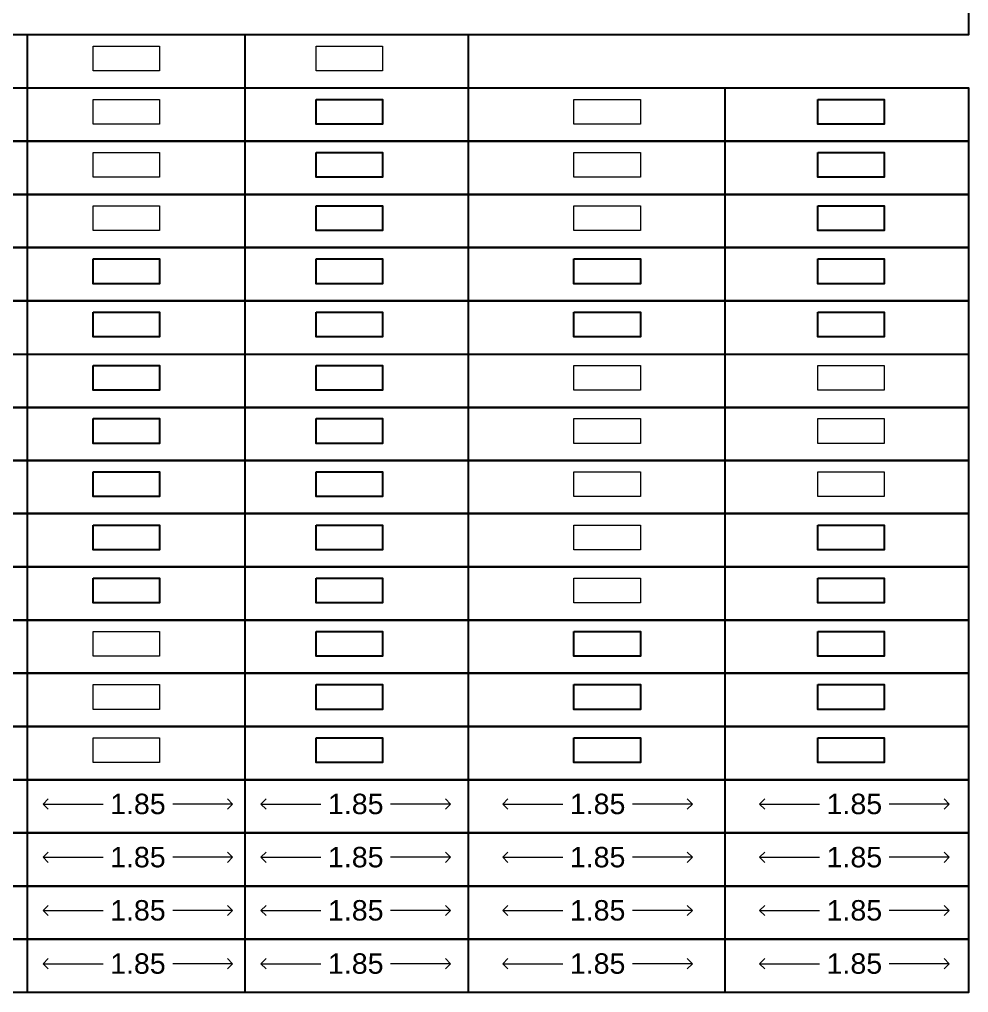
# Model space of a CAD drawing. Header units: millimetres. Extents: x -9481 to -9286, y 28723 to 28853.
# Drawn here: x -9451.51 to -9442.23, y 28771.01 to 28780.53 of the extents above; entities that cross this region are included whole.
import ezdxf

# ---------------------------------------------------------------- set-up
doc = ezdxf.new("R2010")
doc.units = ezdxf.units.MM
doc.header["$PDMODE"] = 34
doc.header["$PDSIZE"] = -15
doc.linetypes.add('CONTINULUS', pattern=[0])
for name, color, linetype, lineweight in [('BLK_1_FLR_-1_BATH', 7, 'Continuous', 0), ('BLK_1_FLR_-1_EXIT_WIDTH_DOOR', 7, 'Continuous', 0), ('BLK_1_FLR_-1_WATER_CLOSET', 7, 'Continuous', 0), ('BLK_1_FLR_-1_WC_BATH', 7, 'Continuous', 0), ('BLK_1_FLR_-2_BATH', 7, 'Continuous', 0), ('BLK_1_FLR_-2_EXIT_WIDTH_DOOR', 7, 'Continuous', 0), ('BLK_1_FLR_3_CHAJJA', 7, 'Continuous', 0), ('BLK_1_FLR_3_EXIT_WIDTH_DOOR', 7, 'Continuous', 0), ('BLK_1_FLR_3_SP_WC', 7, 'Continuous', 0), ('BLK_1_FLR_3_WATER_CLOSET', 7, 'Continuous', 0), ('BLK_1_FLR_4_CHAJJA', 7, 'Continuous', 0), ('BLK_1_FLR_4_EXIT_WIDTH_DOOR', 7, 'Continuous', 0), ('PLAN', 7, 'Continuous', 40)]:
    doc.layers.add(name, color=color, linetype=linetype, lineweight=lineweight)
for name, color, linetype, plot in [('BLK_1_FLR_-1_SP_WC', 4, 'Continuous', False), ('BLK_1_FLR_-1_URINAL', 4, 'Continuous', False), ('BLK_1_FLR_-2_SP_WC', 1, 'Continuous', False), ('BLK_1_FLR_-2_URINAL', 7, 'Continuous', False), ('BLK_1_FLR_-2_WATER_CLOSET', 6, 'Continuous', False), ('BLK_1_FLR_-2_WC_BATH', 7, 'Continuous', False), ('BLK_1_FLR_3_BATH', 25, 'Continuous', False), ('BLK_1_FLR_3_URINAL', 4, 'Continuous', False), ('BLK_1_FLR_3_WC_BATH', 4, 'Continuous', False), ('BLK_1_FLR_4_BATH', 25, 'Continuous', False), ('BLK_1_FLR_4_SP_WC', 4, 'Continuous', False), ('BLK_1_FLR_4_URINAL', 7, 'Continuous', False), ('BLK_1_FLR_4_WATER_CLOSET', 4, 'Continuous', False), ('BLK_1_FLR_4_WC_BATH', 25, 'Continuous', False)]:
    doc.layers.add(name, color=color, linetype=linetype, plot=plot)
doc.styles.add('Arial', font='arial.ttf', dxfattribs={"height": 0.2})
doc.styles.add('style2', font='arial.ttf', dxfattribs={"height": 0.3})
doc.dimstyles.new('INT DIM', dxfattribs={"dimtxt": 0.3, "dimasz": 0.1, "dimexe": 0.18, "dimexo": 0.0625, "dimgap": 0.09, "dimtad": 0, "dimzin": 0, "dimdsep": 46, "dimtxsty": 'style2', "dimblk": 'OPEN90', "dimcen": 0.09, "dimse1": 1, "dimse2": 1, "dimclrd": 250, "dimclrt": 256, "dimadec": 0, "dimazin": 0, "dimtfac": 1, "dimtofl": 0, "dimtmove": 0, "dimatfit": 3, "dimfxl": 0, "dimtolj": 1, "dimtzin": 0, "dimlwd": -1, "dimarcsym": 0})

# ---------------------------------------------------------------- blocks, each defined once
blk = doc.blocks.new('_Open90')
at = {"layer": 'PLAN', "color": 0, "lineweight": -2}
for p, q in [((0, 0), (-1, 0)), ((-0.5, 0.5), (0, 0)), ((0, 0), (-0.5, -0.5))]:
    blk.add_line(p, q, dxfattribs=at)
blk = doc.blocks.new('*D286')
at = {"layer": 'BLK_1_FLR_3_EXIT_WIDTH_DOOR', "color": 250, "ltscale": 0.05}
for p, q in [((-9451.1835, 28772.8517), (-9450.6971, 28772.8517)), ((-9449.5292, 28772.8517), (-9450.0155, 28772.8517))]:
    blk.add_line(p, q, dxfattribs=at)
at = {"layer": 'Defpoints', "color": 0}
for p in [(-9451.2835, 28772.9178), (-9449.4292, 28772.9365), (-9449.4292, 28772.8517)]:
    blk.add_point(p, dxfattribs=at)
at = {"layer": 'BLK_1_FLR_3_EXIT_WIDTH_DOOR', "color": 250, "xscale": 0.1, "yscale": 0.1, "zscale": 0.1, "rotation": 180}
blk.add_blockref('_Open90', (-9451.2835, 28772.8517), dxfattribs=at)
at = {"layer": 'BLK_1_FLR_3_EXIT_WIDTH_DOOR', "color": 250, "xscale": 0.1, "yscale": 0.1, "zscale": 0.1}
blk.add_blockref('_Open90', (-9449.4292, 28772.8517), dxfattribs=at)
at = {"layer": 'BLK_1_FLR_3_EXIT_WIDTH_DOOR', "linetype": 'CONTINULUS', "ltscale": 0.05, "insert": (-9450.3563, 28772.8517), "char_height": 0.2, "attachment_point": 5, "style": 'Arial'}
blk.add_mtext('\\A1;1.85', dxfattribs=at)
blk = doc.blocks.new('*D287')
at = {"layer": 'BLK_1_FLR_4_EXIT_WIDTH_DOOR', "color": 250, "ltscale": 0.05}
for p, q in [((-9449.052, 28772.8517), (-9448.5656, 28772.8517)), ((-9447.3977, 28772.8517), (-9447.884, 28772.8517))]:
    blk.add_line(p, q, dxfattribs=at)
at = {"layer": 'Defpoints', "color": 0}
for p in [(-9449.152, 28772.9178), (-9447.2977, 28772.9365), (-9447.2977, 28772.8517)]:
    blk.add_point(p, dxfattribs=at)
at = {"layer": 'BLK_1_FLR_4_EXIT_WIDTH_DOOR', "color": 250, "xscale": 0.1, "yscale": 0.1, "zscale": 0.1, "rotation": 180}
blk.add_blockref('_Open90', (-9449.152, 28772.8517), dxfattribs=at)
at = {"layer": 'BLK_1_FLR_4_EXIT_WIDTH_DOOR', "color": 250, "xscale": 0.1, "yscale": 0.1, "zscale": 0.1}
blk.add_blockref('_Open90', (-9447.2977, 28772.8517), dxfattribs=at)
at = {"layer": 'BLK_1_FLR_4_EXIT_WIDTH_DOOR', "linetype": 'CONTINULUS', "ltscale": 0.05, "insert": (-9448.2248, 28772.8517), "char_height": 0.2, "attachment_point": 5, "style": 'Arial'}
blk.add_mtext('\\A1;1.85', dxfattribs=at)
blk = doc.blocks.new('*D288')
at = {"layer": 'BLK_1_FLR_-1_EXIT_WIDTH_DOOR', "color": 250, "ltscale": 0.05}
for p, q in [((-9446.6859, 28772.8517), (-9446.1996, 28772.8517)), ((-9445.0317, 28772.8517), (-9445.518, 28772.8517))]:
    blk.add_line(p, q, dxfattribs=at)
at = {"layer": 'Defpoints', "color": 0}
for p in [(-9446.7859, 28772.9178), (-9444.9317, 28772.9365), (-9444.9317, 28772.8517)]:
    blk.add_point(p, dxfattribs=at)
at = {"layer": 'BLK_1_FLR_-1_EXIT_WIDTH_DOOR', "color": 250, "xscale": 0.1, "yscale": 0.1, "zscale": 0.1, "rotation": 180}
blk.add_blockref('_Open90', (-9446.7859, 28772.8517), dxfattribs=at)
at = {"layer": 'BLK_1_FLR_-1_EXIT_WIDTH_DOOR', "color": 250, "xscale": 0.1, "yscale": 0.1, "zscale": 0.1}
blk.add_blockref('_Open90', (-9444.9317, 28772.8517), dxfattribs=at)
at = {"layer": 'BLK_1_FLR_-1_EXIT_WIDTH_DOOR', "linetype": 'CONTINULUS', "ltscale": 0.05, "insert": (-9445.8588, 28772.8517), "char_height": 0.2, "attachment_point": 5, "style": 'Arial'}
blk.add_mtext('\\A1;1.85', dxfattribs=at)
blk = doc.blocks.new('*D289')
at = {"layer": 'BLK_1_FLR_-2_EXIT_WIDTH_DOOR', "color": 250, "ltscale": 0.05}
for p, q in [((-9444.1738, 28772.8517), (-9443.6875, 28772.8517)), ((-9442.5195, 28772.8517), (-9443.0059, 28772.8517))]:
    blk.add_line(p, q, dxfattribs=at)
at = {"layer": 'Defpoints', "color": 0}
for p in [(-9444.2738, 28772.9178), (-9442.4195, 28772.9365), (-9442.4195, 28772.8517)]:
    blk.add_point(p, dxfattribs=at)
at = {"layer": 'BLK_1_FLR_-2_EXIT_WIDTH_DOOR', "color": 250, "xscale": 0.1, "yscale": 0.1, "zscale": 0.1, "rotation": 180}
blk.add_blockref('_Open90', (-9444.2738, 28772.8517), dxfattribs=at)
at = {"layer": 'BLK_1_FLR_-2_EXIT_WIDTH_DOOR', "color": 250, "xscale": 0.1, "yscale": 0.1, "zscale": 0.1}
blk.add_blockref('_Open90', (-9442.4195, 28772.8517), dxfattribs=at)
at = {"layer": 'BLK_1_FLR_-2_EXIT_WIDTH_DOOR', "linetype": 'CONTINULUS', "ltscale": 0.05, "insert": (-9443.3467, 28772.8517), "char_height": 0.2, "attachment_point": 5, "style": 'Arial'}
blk.add_mtext('\\A1;1.85', dxfattribs=at)
blk = doc.blocks.new('*D293')
at = {"layer": 'BLK_1_FLR_3_EXIT_WIDTH_DOOR', "color": 250, "ltscale": 0.05}
for p, q in [((-9451.1835, 28772.3311), (-9450.6971, 28772.3311)), ((-9449.5292, 28772.3311), (-9450.0155, 28772.3311))]:
    blk.add_line(p, q, dxfattribs=at)
at = {"layer": 'Defpoints', "color": 0}
for p in [(-9449.4292, 28772.4158), (-9451.2835, 28772.3971), (-9449.4292, 28772.3311)]:
    blk.add_point(p, dxfattribs=at)
at = {"layer": 'BLK_1_FLR_3_EXIT_WIDTH_DOOR', "color": 250, "xscale": 0.1, "yscale": 0.1, "zscale": 0.1, "rotation": 180}
blk.add_blockref('_Open90', (-9451.2835, 28772.3311), dxfattribs=at)
at = {"layer": 'BLK_1_FLR_3_EXIT_WIDTH_DOOR', "color": 250, "xscale": 0.1, "yscale": 0.1, "zscale": 0.1}
blk.add_blockref('_Open90', (-9449.4292, 28772.3311), dxfattribs=at)
at = {"layer": 'BLK_1_FLR_3_EXIT_WIDTH_DOOR', "linetype": 'CONTINULUS', "ltscale": 0.05, "insert": (-9450.3563, 28772.3311), "char_height": 0.2, "attachment_point": 5, "style": 'Arial'}
blk.add_mtext('\\A1;1.85', dxfattribs=at)
blk = doc.blocks.new('*D294')
at = {"layer": 'BLK_1_FLR_4_EXIT_WIDTH_DOOR', "color": 250, "ltscale": 0.05}
for p, q in [((-9449.052, 28772.3311), (-9448.5656, 28772.3311)), ((-9447.3977, 28772.3311), (-9447.884, 28772.3311))]:
    blk.add_line(p, q, dxfattribs=at)
at = {"layer": 'Defpoints', "color": 0}
for p in [(-9447.2977, 28772.4158), (-9449.152, 28772.3971), (-9447.2977, 28772.3311)]:
    blk.add_point(p, dxfattribs=at)
at = {"layer": 'BLK_1_FLR_4_EXIT_WIDTH_DOOR', "color": 250, "xscale": 0.1, "yscale": 0.1, "zscale": 0.1, "rotation": 180}
blk.add_blockref('_Open90', (-9449.152, 28772.3311), dxfattribs=at)
at = {"layer": 'BLK_1_FLR_4_EXIT_WIDTH_DOOR', "color": 250, "xscale": 0.1, "yscale": 0.1, "zscale": 0.1}
blk.add_blockref('_Open90', (-9447.2977, 28772.3311), dxfattribs=at)
at = {"layer": 'BLK_1_FLR_4_EXIT_WIDTH_DOOR', "linetype": 'CONTINULUS', "ltscale": 0.05, "insert": (-9448.2248, 28772.3311), "char_height": 0.2, "attachment_point": 5, "style": 'Arial'}
blk.add_mtext('\\A1;1.85', dxfattribs=at)
blk = doc.blocks.new('*D295')
at = {"layer": 'BLK_1_FLR_-1_EXIT_WIDTH_DOOR', "color": 250, "ltscale": 0.05}
for p, q in [((-9446.6859, 28772.3311), (-9446.1996, 28772.3311)), ((-9445.0317, 28772.3311), (-9445.518, 28772.3311))]:
    blk.add_line(p, q, dxfattribs=at)
at = {"layer": 'Defpoints', "color": 0}
for p in [(-9444.9317, 28772.4158), (-9446.7859, 28772.3971), (-9444.9317, 28772.3311)]:
    blk.add_point(p, dxfattribs=at)
at = {"layer": 'BLK_1_FLR_-1_EXIT_WIDTH_DOOR', "color": 250, "xscale": 0.1, "yscale": 0.1, "zscale": 0.1, "rotation": 180}
blk.add_blockref('_Open90', (-9446.7859, 28772.3311), dxfattribs=at)
at = {"layer": 'BLK_1_FLR_-1_EXIT_WIDTH_DOOR', "color": 250, "xscale": 0.1, "yscale": 0.1, "zscale": 0.1}
blk.add_blockref('_Open90', (-9444.9317, 28772.3311), dxfattribs=at)
at = {"layer": 'BLK_1_FLR_-1_EXIT_WIDTH_DOOR', "linetype": 'CONTINULUS', "ltscale": 0.05, "insert": (-9445.8588, 28772.3311), "char_height": 0.2, "attachment_point": 5, "style": 'Arial'}
blk.add_mtext('\\A1;1.85', dxfattribs=at)
blk = doc.blocks.new('*D296')
at = {"layer": 'BLK_1_FLR_-2_EXIT_WIDTH_DOOR', "color": 250, "ltscale": 0.05}
for p, q in [((-9444.1738, 28772.3311), (-9443.6875, 28772.3311)), ((-9442.5195, 28772.3311), (-9443.0059, 28772.3311))]:
    blk.add_line(p, q, dxfattribs=at)
at = {"layer": 'Defpoints', "color": 0}
for p in [(-9442.4195, 28772.4158), (-9444.2738, 28772.3971), (-9442.4195, 28772.3311)]:
    blk.add_point(p, dxfattribs=at)
at = {"layer": 'BLK_1_FLR_-2_EXIT_WIDTH_DOOR', "color": 250, "xscale": 0.1, "yscale": 0.1, "zscale": 0.1, "rotation": 180}
blk.add_blockref('_Open90', (-9444.2738, 28772.3311), dxfattribs=at)
at = {"layer": 'BLK_1_FLR_-2_EXIT_WIDTH_DOOR', "color": 250, "xscale": 0.1, "yscale": 0.1, "zscale": 0.1}
blk.add_blockref('_Open90', (-9442.4195, 28772.3311), dxfattribs=at)
at = {"layer": 'BLK_1_FLR_-2_EXIT_WIDTH_DOOR', "linetype": 'CONTINULUS', "ltscale": 0.05, "insert": (-9443.3467, 28772.3311), "char_height": 0.2, "attachment_point": 5, "style": 'Arial'}
blk.add_mtext('\\A1;1.85', dxfattribs=at)
blk = doc.blocks.new('*D300')
at = {"layer": 'BLK_1_FLR_3_EXIT_WIDTH_DOOR', "color": 250, "ltscale": 0.05}
for p, q in [((-9451.1835, 28771.8104), (-9450.6971, 28771.8104)), ((-9449.5292, 28771.8104), (-9450.0155, 28771.8104))]:
    blk.add_line(p, q, dxfattribs=at)
at = {"layer": 'Defpoints', "color": 0}
for p in [(-9451.2835, 28771.8765), (-9449.4292, 28771.8952), (-9449.4292, 28771.8104)]:
    blk.add_point(p, dxfattribs=at)
at = {"layer": 'BLK_1_FLR_3_EXIT_WIDTH_DOOR', "color": 250, "xscale": 0.1, "yscale": 0.1, "zscale": 0.1, "rotation": 180}
blk.add_blockref('_Open90', (-9451.2835, 28771.8104), dxfattribs=at)
at = {"layer": 'BLK_1_FLR_3_EXIT_WIDTH_DOOR', "color": 250, "xscale": 0.1, "yscale": 0.1, "zscale": 0.1}
blk.add_blockref('_Open90', (-9449.4292, 28771.8104), dxfattribs=at)
at = {"layer": 'BLK_1_FLR_3_EXIT_WIDTH_DOOR', "linetype": 'CONTINULUS', "ltscale": 0.05, "insert": (-9450.3563, 28771.8104), "char_height": 0.2, "attachment_point": 5, "style": 'Arial'}
blk.add_mtext('\\A1;1.85', dxfattribs=at)
blk = doc.blocks.new('*D301')
at = {"layer": 'BLK_1_FLR_4_EXIT_WIDTH_DOOR', "color": 250, "ltscale": 0.05}
for p, q in [((-9449.052, 28771.8104), (-9448.5656, 28771.8104)), ((-9447.3977, 28771.8104), (-9447.884, 28771.8104))]:
    blk.add_line(p, q, dxfattribs=at)
at = {"layer": 'Defpoints', "color": 0}
for p in [(-9449.152, 28771.8765), (-9447.2977, 28771.8952), (-9447.2977, 28771.8104)]:
    blk.add_point(p, dxfattribs=at)
at = {"layer": 'BLK_1_FLR_4_EXIT_WIDTH_DOOR', "color": 250, "xscale": 0.1, "yscale": 0.1, "zscale": 0.1, "rotation": 180}
blk.add_blockref('_Open90', (-9449.152, 28771.8104), dxfattribs=at)
at = {"layer": 'BLK_1_FLR_4_EXIT_WIDTH_DOOR', "color": 250, "xscale": 0.1, "yscale": 0.1, "zscale": 0.1}
blk.add_blockref('_Open90', (-9447.2977, 28771.8104), dxfattribs=at)
at = {"layer": 'BLK_1_FLR_4_EXIT_WIDTH_DOOR', "linetype": 'CONTINULUS', "ltscale": 0.05, "insert": (-9448.2248, 28771.8104), "char_height": 0.2, "attachment_point": 5, "style": 'Arial'}
blk.add_mtext('\\A1;1.85', dxfattribs=at)
blk = doc.blocks.new('*D302')
at = {"layer": 'BLK_1_FLR_-1_EXIT_WIDTH_DOOR', "color": 250, "ltscale": 0.05}
for p, q in [((-9446.6859, 28771.8104), (-9446.1996, 28771.8104)), ((-9445.0317, 28771.8104), (-9445.518, 28771.8104))]:
    blk.add_line(p, q, dxfattribs=at)
at = {"layer": 'Defpoints', "color": 0}
for p in [(-9446.7859, 28771.8765), (-9444.9317, 28771.8952), (-9444.9317, 28771.8104)]:
    blk.add_point(p, dxfattribs=at)
at = {"layer": 'BLK_1_FLR_-1_EXIT_WIDTH_DOOR', "color": 250, "xscale": 0.1, "yscale": 0.1, "zscale": 0.1, "rotation": 180}
blk.add_blockref('_Open90', (-9446.7859, 28771.8104), dxfattribs=at)
at = {"layer": 'BLK_1_FLR_-1_EXIT_WIDTH_DOOR', "color": 250, "xscale": 0.1, "yscale": 0.1, "zscale": 0.1}
blk.add_blockref('_Open90', (-9444.9317, 28771.8104), dxfattribs=at)
at = {"layer": 'BLK_1_FLR_-1_EXIT_WIDTH_DOOR', "linetype": 'CONTINULUS', "ltscale": 0.05, "insert": (-9445.8588, 28771.8104), "char_height": 0.2, "attachment_point": 5, "style": 'Arial'}
blk.add_mtext('\\A1;1.85', dxfattribs=at)
blk = doc.blocks.new('*D303')
at = {"layer": 'BLK_1_FLR_-2_EXIT_WIDTH_DOOR', "color": 250, "ltscale": 0.05}
for p, q in [((-9444.1738, 28771.8104), (-9443.6875, 28771.8104)), ((-9442.5195, 28771.8104), (-9443.0059, 28771.8104))]:
    blk.add_line(p, q, dxfattribs=at)
at = {"layer": 'Defpoints', "color": 0}
for p in [(-9444.2738, 28771.8765), (-9442.4195, 28771.8952), (-9442.4195, 28771.8104)]:
    blk.add_point(p, dxfattribs=at)
at = {"layer": 'BLK_1_FLR_-2_EXIT_WIDTH_DOOR', "color": 250, "xscale": 0.1, "yscale": 0.1, "zscale": 0.1, "rotation": 180}
blk.add_blockref('_Open90', (-9444.2738, 28771.8104), dxfattribs=at)
at = {"layer": 'BLK_1_FLR_-2_EXIT_WIDTH_DOOR', "color": 250, "xscale": 0.1, "yscale": 0.1, "zscale": 0.1}
blk.add_blockref('_Open90', (-9442.4195, 28771.8104), dxfattribs=at)
at = {"layer": 'BLK_1_FLR_-2_EXIT_WIDTH_DOOR', "linetype": 'CONTINULUS', "ltscale": 0.05, "insert": (-9443.3467, 28771.8104), "char_height": 0.2, "attachment_point": 5, "style": 'Arial'}
blk.add_mtext('\\A1;1.85', dxfattribs=at)
blk = doc.blocks.new('*D307')
at = {"layer": 'BLK_1_FLR_3_EXIT_WIDTH_DOOR', "color": 250, "ltscale": 0.05}
for p, q in [((-9451.1835, 28771.2898), (-9450.6971, 28771.2898)), ((-9449.5292, 28771.2898), (-9450.0155, 28771.2898))]:
    blk.add_line(p, q, dxfattribs=at)
at = {"layer": 'Defpoints', "color": 0}
for p in [(-9451.2835, 28771.3558), (-9449.4292, 28771.3745), (-9449.4292, 28771.2898)]:
    blk.add_point(p, dxfattribs=at)
at = {"layer": 'BLK_1_FLR_3_EXIT_WIDTH_DOOR', "color": 250, "xscale": 0.1, "yscale": 0.1, "zscale": 0.1, "rotation": 180}
blk.add_blockref('_Open90', (-9451.2835, 28771.2898), dxfattribs=at)
at = {"layer": 'BLK_1_FLR_3_EXIT_WIDTH_DOOR', "color": 250, "xscale": 0.1, "yscale": 0.1, "zscale": 0.1}
blk.add_blockref('_Open90', (-9449.4292, 28771.2898), dxfattribs=at)
at = {"layer": 'BLK_1_FLR_3_EXIT_WIDTH_DOOR', "linetype": 'CONTINULUS', "ltscale": 0.05, "insert": (-9450.3563, 28771.2898), "char_height": 0.2, "attachment_point": 5, "style": 'Arial'}
blk.add_mtext('\\A1;1.85', dxfattribs=at)
blk = doc.blocks.new('*D308')
at = {"layer": 'BLK_1_FLR_4_EXIT_WIDTH_DOOR', "color": 250, "ltscale": 0.05}
for p, q in [((-9449.052, 28771.2898), (-9448.5656, 28771.2898)), ((-9447.3977, 28771.2898), (-9447.884, 28771.2898))]:
    blk.add_line(p, q, dxfattribs=at)
at = {"layer": 'Defpoints', "color": 0}
for p in [(-9449.152, 28771.3558), (-9447.2977, 28771.3745), (-9447.2977, 28771.2898)]:
    blk.add_point(p, dxfattribs=at)
at = {"layer": 'BLK_1_FLR_4_EXIT_WIDTH_DOOR', "color": 250, "xscale": 0.1, "yscale": 0.1, "zscale": 0.1, "rotation": 180}
blk.add_blockref('_Open90', (-9449.152, 28771.2898), dxfattribs=at)
at = {"layer": 'BLK_1_FLR_4_EXIT_WIDTH_DOOR', "color": 250, "xscale": 0.1, "yscale": 0.1, "zscale": 0.1}
blk.add_blockref('_Open90', (-9447.2977, 28771.2898), dxfattribs=at)
at = {"layer": 'BLK_1_FLR_4_EXIT_WIDTH_DOOR', "linetype": 'CONTINULUS', "ltscale": 0.05, "insert": (-9448.2248, 28771.2898), "char_height": 0.2, "attachment_point": 5, "style": 'Arial'}
blk.add_mtext('\\A1;1.85', dxfattribs=at)
blk = doc.blocks.new('*D309')
at = {"layer": 'BLK_1_FLR_-1_EXIT_WIDTH_DOOR', "color": 250, "ltscale": 0.05}
for p, q in [((-9446.6859, 28771.2898), (-9446.1996, 28771.2898)), ((-9445.0317, 28771.2898), (-9445.518, 28771.2898))]:
    blk.add_line(p, q, dxfattribs=at)
at = {"layer": 'Defpoints', "color": 0}
for p in [(-9446.7859, 28771.3558), (-9444.9317, 28771.3745), (-9444.9317, 28771.2898)]:
    blk.add_point(p, dxfattribs=at)
at = {"layer": 'BLK_1_FLR_-1_EXIT_WIDTH_DOOR', "color": 250, "xscale": 0.1, "yscale": 0.1, "zscale": 0.1, "rotation": 180}
blk.add_blockref('_Open90', (-9446.7859, 28771.2898), dxfattribs=at)
at = {"layer": 'BLK_1_FLR_-1_EXIT_WIDTH_DOOR', "color": 250, "xscale": 0.1, "yscale": 0.1, "zscale": 0.1}
blk.add_blockref('_Open90', (-9444.9317, 28771.2898), dxfattribs=at)
at = {"layer": 'BLK_1_FLR_-1_EXIT_WIDTH_DOOR', "linetype": 'CONTINULUS', "ltscale": 0.05, "insert": (-9445.8588, 28771.2898), "char_height": 0.2, "attachment_point": 5, "style": 'Arial'}
blk.add_mtext('\\A1;1.85', dxfattribs=at)
blk = doc.blocks.new('*D310')
at = {"layer": 'BLK_1_FLR_-2_EXIT_WIDTH_DOOR', "color": 250, "ltscale": 0.05}
for p, q in [((-9444.1738, 28771.2898), (-9443.6875, 28771.2898)), ((-9442.5195, 28771.2898), (-9443.0059, 28771.2898))]:
    blk.add_line(p, q, dxfattribs=at)
at = {"layer": 'Defpoints', "color": 0}
for p in [(-9444.2738, 28771.3558), (-9442.4195, 28771.3745), (-9442.4195, 28771.2898)]:
    blk.add_point(p, dxfattribs=at)
at = {"layer": 'BLK_1_FLR_-2_EXIT_WIDTH_DOOR', "color": 250, "xscale": 0.1, "yscale": 0.1, "zscale": 0.1, "rotation": 180}
blk.add_blockref('_Open90', (-9444.2738, 28771.2898), dxfattribs=at)
at = {"layer": 'BLK_1_FLR_-2_EXIT_WIDTH_DOOR', "color": 250, "xscale": 0.1, "yscale": 0.1, "zscale": 0.1}
blk.add_blockref('_Open90', (-9442.4195, 28771.2898), dxfattribs=at)
at = {"layer": 'BLK_1_FLR_-2_EXIT_WIDTH_DOOR', "linetype": 'CONTINULUS', "ltscale": 0.05, "insert": (-9443.3467, 28771.2898), "char_height": 0.2, "attachment_point": 5, "style": 'Arial'}
blk.add_mtext('\\A1;1.85', dxfattribs=at)

msp = doc.modelspace()

# ---------------------------------------------------------------- linework, layer by layer
for p, q in [((-9451.4401, 28780.3785), (-9451.4401, 28779.8585)), ((-9449.3086, 28780.3785), (-9449.3086, 28779.8585)), ((-9447.1263, 28780.3785), (-9447.1263, 28779.8585)), ((-9451.4401, 28779.8585), (-9451.4401, 28779.3378)), ((-9449.3086, 28779.8585), (-9449.3086, 28779.3378)), ((-9447.1263, 28779.8585), (-9447.1263, 28779.3378)), ((-9444.6141, 28779.8585), (-9444.6141, 28779.3378)), ((-9451.4401, 28779.3378), (-9451.4401, 28778.2965)), ((-9449.3086, 28779.3378), (-9449.3086, 28778.2965)), ((-9447.1263, 28779.3378), (-9447.1263, 28778.2965)), ((-9444.6141, 28779.3378), (-9444.6141, 28778.2965)), ((-9451.4401, 28778.2965), (-9451.4401, 28777.7759)), ((-9449.3086, 28778.2965), (-9449.3086, 28777.7759)), ((-9447.1263, 28778.2965), (-9447.1263, 28777.7759)), ((-9444.6141, 28778.2965), (-9444.6141, 28777.7759)), ((-9451.4401, 28777.7759), (-9451.4401, 28777.2552)), ((-9449.3086, 28777.7759), (-9449.3086, 28777.2552)), ((-9447.1263, 28777.7759), (-9447.1263, 28777.2552)), ((-9444.6141, 28777.7759), (-9444.6141, 28777.2552)), ((-9451.4401, 28777.2552), (-9451.4401, 28776.7346)), ((-9449.3086, 28777.2552), (-9449.3086, 28776.7346)), ((-9447.1263, 28777.2552), (-9447.1263, 28776.7346)), ((-9444.6141, 28777.2552), (-9444.6141, 28776.7346)), ((-9451.4401, 28776.7346), (-9451.4401, 28776.2139)), ((-9449.3086, 28776.7346), (-9449.3086, 28776.2139)), ((-9447.1263, 28776.7346), (-9447.1263, 28776.2139)), ((-9444.6141, 28776.7346), (-9444.6141, 28776.2139)), ((-9451.4401, 28776.2139), (-9451.4401, 28775.6933)), ((-9451.4401, 28776.2139), (-9451.4401, 28775.6933)), ((-9449.3086, 28776.2139), (-9449.3086, 28775.6933)), ((-9449.3086, 28776.2139), (-9449.3086, 28775.6933)), ((-9447.1263, 28776.2139), (-9447.1263, 28775.6933)), ((-9447.1263, 28776.2139), (-9447.1263, 28775.6933)), ((-9444.6141, 28776.2139), (-9444.6141, 28775.6933)), ((-9444.6141, 28776.2139), (-9444.6141, 28775.6933)), ((-9451.4401, 28775.6933), (-9451.4401, 28775.1726)), ((-9451.4401, 28775.6933), (-9451.4401, 28775.1726)), ((-9449.3086, 28775.6933), (-9449.3086, 28775.1726)), ((-9449.3086, 28775.6933), (-9449.3086, 28775.1726)), ((-9447.1263, 28775.6933), (-9447.1263, 28775.1726)), ((-9447.1263, 28775.6933), (-9447.1263, 28775.1726)), ((-9444.6141, 28775.6933), (-9444.6141, 28775.1726)), ((-9444.6141, 28775.6933), (-9444.6141, 28775.1726)), ((-9451.4401, 28775.1726), (-9451.4401, 28774.652)), ((-9451.4401, 28775.1726), (-9451.4401, 28774.652)), ((-9449.3086, 28775.1726), (-9449.3086, 28774.652)), ((-9449.3086, 28775.1726), (-9449.3086, 28774.652)), ((-9447.1263, 28775.1726), (-9447.1263, 28774.652)), ((-9447.1263, 28775.1726), (-9447.1263, 28774.652)), ((-9444.6141, 28775.1726), (-9444.6141, 28774.652)), ((-9444.6141, 28775.1726), (-9444.6141, 28774.652)), ((-9451.4401, 28774.652), (-9451.4401, 28774.1313)), ((-9449.3086, 28774.652), (-9449.3086, 28774.1313)), ((-9447.1263, 28774.652), (-9447.1263, 28774.1313)), ((-9444.6141, 28774.652), (-9444.6141, 28774.1313)), ((-9451.4401, 28774.1313), (-9451.4401, 28773.6107)), ((-9449.3086, 28774.1313), (-9449.3086, 28773.6107)), ((-9447.1263, 28774.1313), (-9447.1263, 28773.6107)), ((-9444.6141, 28774.1313), (-9444.6141, 28773.6107)), ((-9451.4401, 28773.6107), (-9451.4401, 28773.09)), ((-9449.3086, 28773.6107), (-9449.3086, 28773.09)), ((-9447.1263, 28773.6107), (-9447.1263, 28773.09)), ((-9444.6141, 28773.6107), (-9444.6141, 28773.09)), ((-9451.4401, 28773.09), (-9451.4401, 28772.5694)), ((-9449.3086, 28773.09), (-9449.3086, 28772.5694)), ((-9447.1263, 28773.09), (-9447.1263, 28772.5694)), ((-9444.6141, 28773.09), (-9444.6141, 28772.5694)), ((-9451.4401, 28772.5694), (-9451.4401, 28772.0487)), ((-9449.3086, 28772.5694), (-9449.3086, 28772.0487)), ((-9447.1263, 28772.5694), (-9447.1263, 28772.0487)), ((-9444.6141, 28772.5694), (-9444.6141, 28772.0487)), ((-9451.4401, 28772.0487), (-9451.4401, 28771.5281)), ((-9449.3086, 28772.0487), (-9449.3086, 28771.5281)), ((-9447.1263, 28772.0487), (-9447.1263, 28771.5281)), ((-9444.6141, 28772.0487), (-9444.6141, 28771.5281)), ((-9451.4401, 28771.5281), (-9451.4401, 28771.0075)), ((-9449.3086, 28771.5281), (-9449.3086, 28771.0075)), ((-9447.1263, 28771.5281), (-9447.1263, 28771.0075)), ((-9444.6141, 28771.5281), (-9444.6141, 28771.0075))]:
    msp.add_line(p, q)
msp.add_lwpolyline([(-9481.2579, 28780.8991), (-9442.23, 28780.8991), (-9442.23, 28780.3785), (-9481.2579, 28780.3785), (-9481.2579, 28780.8991)], close=True)
for points in [[(-9461.7318, 28779.8585), (-9442.23, 28779.8585), (-9442.23, 28779.3378), (-9461.7318, 28779.3378)], [(-9461.7318, 28779.3378), (-9442.23, 28779.3378), (-9442.23, 28778.8172), (-9461.7318, 28778.8172)], [(-9461.7318, 28778.8172), (-9442.23, 28778.8172), (-9442.23, 28778.2965), (-9481.2579, 28778.2965), (-9481.2579, 28778.8172), (-9481.2579, 28778.8172)], [(-9481.2579, 28778.2965), (-9442.23, 28778.2965)], [(-9461.7318, 28778.2965), (-9442.23, 28778.2965), (-9442.23, 28777.7759), (-9481.2579, 28777.7759), (-9481.2579, 28778.2965), (-9481.2579, 28778.2965)], [(-9442.23, 28778.2965), (-9461.7318, 28778.2965)], [(-9481.2579, 28777.2552), (-9481.2579, 28777.7759), (-9442.23, 28777.7759), (-9442.23, 28777.2552)], [(-9461.7318, 28777.2537), (-9442.23, 28777.2537), (-9442.23, 28776.7331), (-9461.7318, 28776.7331)], [(-9442.23, 28776.7346), (-9442.23, 28776.2139), (-9481.2579, 28776.2139), (-9481.2579, 28776.7346), (-9481.2579, 28776.7346)], [(-9461.7318, 28776.7331), (-9442.23, 28776.7331), (-9442.23, 28776.2124), (-9461.7318, 28776.2124)], [(-9481.2579, 28775.1726), (-9481.2579, 28776.2139), (-9442.23, 28776.2139), (-9442.23, 28775.6933), (-9461.7318, 28775.6933)], [(-9461.7318, 28775.6933), (-9442.23, 28775.6933), (-9442.23, 28775.1726), (-9461.7318, 28775.1726)], [(-9461.7318, 28775.1726), (-9442.23, 28775.1726), (-9442.23, 28774.652), (-9481.2579, 28774.652), (-9481.2579, 28775.1726), (-9481.2579, 28775.1726)], [(-9481.2579, 28774.1313), (-9481.2579, 28774.652), (-9442.23, 28774.652), (-9442.23, 28774.1313), (-9461.7318, 28774.1313)], [(-9461.7318, 28774.1313), (-9442.23, 28774.1313), (-9442.23, 28773.6107), (-9461.7318, 28773.6107)], [(-9461.7318, 28773.6107), (-9442.23, 28773.6107), (-9442.23, 28773.09), (-9481.2579, 28773.09), (-9481.2579, 28773.6107), (-9481.2579, 28773.6107)], [(-9481.2579, 28772.5694), (-9481.2579, 28773.09), (-9442.23, 28773.09), (-9442.23, 28772.5694), (-9461.7318, 28772.5694)], [(-9461.7318, 28772.5694), (-9442.23, 28772.5694), (-9442.23, 28772.0487), (-9461.7318, 28772.0487)], [(-9461.7318, 28772.0487), (-9442.23, 28772.0487), (-9442.23, 28771.5281), (-9461.7318, 28771.5281)], [(-9461.7318, 28771.5281), (-9442.23, 28771.5281), (-9442.23, 28771.0075), (-9481.2579, 28771.0075), (-9481.2579, 28771.5281), (-9481.2579, 28771.5281)], [(-9461.7318, 28771.5281), (-9442.23, 28771.5281)], [(-9442.23, 28771.5281), (-9461.7318, 28771.5281)]]:
    msp.add_lwpolyline(points)
at = {"layer": 'BLK_1_FLR_-1_BATH', "color": 1}
msp.add_lwpolyline([(-9446.0898, 28777.1441), (-9445.4406, 28777.1441), (-9445.4406, 28776.9019), (-9446.0898, 28776.9019)], close=True, dxfattribs=at)
at = {"layer": 'BLK_1_FLR_-1_BATH', "color": 2}
msp.add_lwpolyline([(-9446.0898, 28776.6234), (-9445.4406, 28776.6234), (-9445.4406, 28776.3813), (-9446.0898, 28776.3813)], close=True, dxfattribs=at)
at = {"layer": 'BLK_1_FLR_-1_BATH', "color": 3}
msp.add_lwpolyline([(-9446.0898, 28776.1028), (-9445.4406, 28776.1028), (-9445.4406, 28775.8606), (-9446.0898, 28775.8606)], close=True, dxfattribs=at)
at = {"layer": 'BLK_1_FLR_-1_SP_WC', "color": 1}
msp.add_lwpolyline([(-9446.0898, 28774.5409), (-9445.4406, 28774.5409), (-9445.4406, 28774.2987), (-9446.0898, 28774.2987)], close=True, dxfattribs=at)
at = {"layer": 'BLK_1_FLR_-1_SP_WC', "color": 2}
msp.add_lwpolyline([(-9446.0898, 28774.0202), (-9445.4406, 28774.0202), (-9445.4406, 28773.7781), (-9446.0898, 28773.7781)], close=True, dxfattribs=at)
at = {"layer": 'BLK_1_FLR_-1_SP_WC', "color": 3}
msp.add_lwpolyline([(-9446.0898, 28773.4996), (-9445.4406, 28773.4996), (-9445.4406, 28773.2574), (-9446.0898, 28773.2574)], close=True, dxfattribs=at)
at = {"layer": 'BLK_1_FLR_-1_URINAL', "color": 2}
msp.add_lwpolyline([(-9446.0898, 28778.1854), (-9445.4406, 28778.1854), (-9445.4406, 28777.9432), (-9446.0898, 28777.9432)], close=True, dxfattribs=at)
at = {"layer": 'BLK_1_FLR_-1_URINAL', "color": 3}
msp.add_lwpolyline([(-9446.0898, 28777.6647), (-9445.4406, 28777.6647), (-9445.4406, 28777.4226), (-9446.0898, 28777.4226)], close=True, dxfattribs=at)
at = {"layer": 'BLK_1_FLR_-1_WATER_CLOSET', "color": 1}
msp.add_lwpolyline([(-9446.0898, 28779.7473), (-9445.4406, 28779.7473), (-9445.4406, 28779.5052), (-9446.0898, 28779.5052)], close=True, dxfattribs=at)
at = {"layer": 'BLK_1_FLR_-1_WATER_CLOSET', "color": 2}
msp.add_lwpolyline([(-9446.0898, 28779.2267), (-9445.4406, 28779.2267), (-9445.4406, 28778.9845), (-9446.0898, 28778.9845)], close=True, dxfattribs=at)
at = {"layer": 'BLK_1_FLR_-1_WATER_CLOSET', "color": 3}
msp.add_lwpolyline([(-9446.0898, 28778.706), (-9445.4406, 28778.706), (-9445.4406, 28778.4639), (-9446.0898, 28778.4639)], close=True, dxfattribs=at)
at = {"layer": 'BLK_1_FLR_-1_WC_BATH', "color": 1}
msp.add_lwpolyline([(-9446.0898, 28775.5821), (-9445.4406, 28775.5821), (-9445.4406, 28775.34), (-9446.0898, 28775.34)], close=True, dxfattribs=at)
at = {"layer": 'BLK_1_FLR_-1_WC_BATH', "color": 2}
msp.add_lwpolyline([(-9446.0898, 28775.0615), (-9445.4406, 28775.0615), (-9445.4406, 28774.8194), (-9446.0898, 28774.8194)], close=True, dxfattribs=at)
at = {"layer": 'BLK_1_FLR_-2_BATH', "color": 1}
msp.add_lwpolyline([(-9443.7046, 28777.1441), (-9443.0554, 28777.1441), (-9443.0554, 28776.9019), (-9443.7046, 28776.9019)], close=True, dxfattribs=at)
at = {"layer": 'BLK_1_FLR_-2_BATH', "color": 2}
msp.add_lwpolyline([(-9443.7046, 28776.6234), (-9443.0554, 28776.6234), (-9443.0554, 28776.3813), (-9443.7046, 28776.3813)], close=True, dxfattribs=at)
at = {"layer": 'BLK_1_FLR_-2_BATH', "color": 3}
msp.add_lwpolyline([(-9443.7046, 28776.1028), (-9443.0554, 28776.1028), (-9443.0554, 28775.8606), (-9443.7046, 28775.8606)], close=True, dxfattribs=at)
at = {"layer": 'BLK_1_FLR_-2_SP_WC', "color": 1}
msp.add_lwpolyline([(-9443.7046, 28774.5409), (-9443.0554, 28774.5409), (-9443.0554, 28774.2987), (-9443.7046, 28774.2987)], close=True, dxfattribs=at)
at = {"layer": 'BLK_1_FLR_-2_SP_WC', "color": 2}
msp.add_lwpolyline([(-9443.7046, 28774.0202), (-9443.0554, 28774.0202), (-9443.0554, 28773.7781), (-9443.7046, 28773.7781)], close=True, dxfattribs=at)
at = {"layer": 'BLK_1_FLR_-2_SP_WC', "color": 3}
msp.add_lwpolyline([(-9443.7046, 28773.4996), (-9443.0554, 28773.4996), (-9443.0554, 28773.2574), (-9443.7046, 28773.2574)], close=True, dxfattribs=at)
at = {"layer": 'BLK_1_FLR_-2_URINAL', "color": 2}
msp.add_lwpolyline([(-9443.7046, 28778.1854), (-9443.0554, 28778.1854), (-9443.0554, 28777.9432), (-9443.7046, 28777.9432)], close=True, dxfattribs=at)
at = {"layer": 'BLK_1_FLR_-2_URINAL', "color": 3}
msp.add_lwpolyline([(-9443.7046, 28777.6647), (-9443.0554, 28777.6647), (-9443.0554, 28777.4226), (-9443.7046, 28777.4226)], close=True, dxfattribs=at)
at = {"layer": 'BLK_1_FLR_-2_WATER_CLOSET', "color": 1}
msp.add_lwpolyline([(-9443.7046, 28779.7473), (-9443.0554, 28779.7473), (-9443.0554, 28779.5052), (-9443.7046, 28779.5052)], close=True, dxfattribs=at)
at = {"layer": 'BLK_1_FLR_-2_WATER_CLOSET', "color": 2}
msp.add_lwpolyline([(-9443.7046, 28779.2267), (-9443.0554, 28779.2267), (-9443.0554, 28778.9845), (-9443.7046, 28778.9845)], close=True, dxfattribs=at)
at = {"layer": 'BLK_1_FLR_-2_WATER_CLOSET', "color": 3}
msp.add_lwpolyline([(-9443.7046, 28778.706), (-9443.0554, 28778.706), (-9443.0554, 28778.4639), (-9443.7046, 28778.4639)], close=True, dxfattribs=at)
at = {"layer": 'BLK_1_FLR_-2_WC_BATH', "color": 1}
msp.add_lwpolyline([(-9443.7046, 28775.5821), (-9443.0554, 28775.5821), (-9443.0554, 28775.34), (-9443.7046, 28775.34)], close=True, dxfattribs=at)
at = {"layer": 'BLK_1_FLR_-2_WC_BATH', "color": 2}
msp.add_lwpolyline([(-9443.7046, 28775.0615), (-9443.0554, 28775.0615), (-9443.0554, 28774.8194), (-9443.7046, 28774.8194)], close=True, dxfattribs=at)
at = {"layer": 'BLK_1_FLR_3_BATH', "color": 1}
msp.add_lwpolyline([(-9450.7953, 28777.1441), (-9450.1461, 28777.1441), (-9450.1461, 28776.9019), (-9450.7953, 28776.9019)], close=True, dxfattribs=at)
at = {"layer": 'BLK_1_FLR_3_BATH', "color": 2}
msp.add_lwpolyline([(-9450.7953, 28776.6234), (-9450.1461, 28776.6234), (-9450.1461, 28776.3813), (-9450.7953, 28776.3813)], close=True, dxfattribs=at)
at = {"layer": 'BLK_1_FLR_3_BATH', "color": 3}
msp.add_lwpolyline([(-9450.7953, 28776.1028), (-9450.1461, 28776.1028), (-9450.1461, 28775.8606), (-9450.7953, 28775.8606)], close=True, dxfattribs=at)
at = {"layer": 'BLK_1_FLR_3_CHAJJA'}
msp.add_lwpolyline([(-9450.7953, 28780.268), (-9450.1461, 28780.268), (-9450.1461, 28780.0258), (-9450.7953, 28780.0258)], close=True, dxfattribs=at)
at = {"layer": 'BLK_1_FLR_3_SP_WC', "color": 1}
msp.add_lwpolyline([(-9450.7953, 28774.5409), (-9450.1461, 28774.5409), (-9450.1461, 28774.2987), (-9450.7953, 28774.2987)], close=True, dxfattribs=at)
at = {"layer": 'BLK_1_FLR_3_SP_WC', "color": 2}
msp.add_lwpolyline([(-9450.7953, 28774.0202), (-9450.1461, 28774.0202), (-9450.1461, 28773.7781), (-9450.7953, 28773.7781)], close=True, dxfattribs=at)
at = {"layer": 'BLK_1_FLR_3_SP_WC', "color": 3}
msp.add_lwpolyline([(-9450.7953, 28773.4996), (-9450.1461, 28773.4996), (-9450.1461, 28773.2574), (-9450.7953, 28773.2574)], close=True, dxfattribs=at)
at = {"layer": 'BLK_1_FLR_3_URINAL', "color": 2}
msp.add_lwpolyline([(-9450.7953, 28778.1854), (-9450.1461, 28778.1854), (-9450.1461, 28777.9432), (-9450.7953, 28777.9432)], close=True, dxfattribs=at)
at = {"layer": 'BLK_1_FLR_3_URINAL', "color": 3}
msp.add_lwpolyline([(-9450.7953, 28777.6647), (-9450.1461, 28777.6647), (-9450.1461, 28777.4226), (-9450.7953, 28777.4226)], close=True, dxfattribs=at)
at = {"layer": 'BLK_1_FLR_3_WATER_CLOSET', "color": 1}
msp.add_lwpolyline([(-9450.7953, 28779.7473), (-9450.1461, 28779.7473), (-9450.1461, 28779.5052), (-9450.7953, 28779.5052)], close=True, dxfattribs=at)
at = {"layer": 'BLK_1_FLR_3_WATER_CLOSET', "color": 2}
msp.add_lwpolyline([(-9450.7953, 28779.2267), (-9450.1461, 28779.2267), (-9450.1461, 28778.9845), (-9450.7953, 28778.9845)], close=True, dxfattribs=at)
at = {"layer": 'BLK_1_FLR_3_WATER_CLOSET', "color": 3}
msp.add_lwpolyline([(-9450.7953, 28778.706), (-9450.1461, 28778.706), (-9450.1461, 28778.4639), (-9450.7953, 28778.4639)], close=True, dxfattribs=at)
at = {"layer": 'BLK_1_FLR_3_WC_BATH', "color": 1}
msp.add_lwpolyline([(-9450.7953, 28775.5821), (-9450.1461, 28775.5821), (-9450.1461, 28775.34), (-9450.7953, 28775.34)], close=True, dxfattribs=at)
at = {"layer": 'BLK_1_FLR_3_WC_BATH', "color": 2}
msp.add_lwpolyline([(-9450.7953, 28775.0615), (-9450.1461, 28775.0615), (-9450.1461, 28774.8194), (-9450.7953, 28774.8194)], close=True, dxfattribs=at)
at = {"layer": 'BLK_1_FLR_4_BATH', "color": 1}
msp.add_lwpolyline([(-9448.613, 28777.1441), (-9447.9638, 28777.1441), (-9447.9638, 28776.9019), (-9448.613, 28776.9019)], close=True, dxfattribs=at)
at = {"layer": 'BLK_1_FLR_4_BATH', "color": 2}
msp.add_lwpolyline([(-9448.613, 28776.6234), (-9447.9638, 28776.6234), (-9447.9638, 28776.3813), (-9448.613, 28776.3813)], close=True, dxfattribs=at)
at = {"layer": 'BLK_1_FLR_4_BATH', "color": 3}
msp.add_lwpolyline([(-9448.613, 28776.1028), (-9447.9638, 28776.1028), (-9447.9638, 28775.8606), (-9448.613, 28775.8606)], close=True, dxfattribs=at)
at = {"layer": 'BLK_1_FLR_4_CHAJJA'}
msp.add_lwpolyline([(-9448.613, 28780.268), (-9447.9638, 28780.268), (-9447.9638, 28780.0258), (-9448.613, 28780.0258)], close=True, dxfattribs=at)
at = {"layer": 'BLK_1_FLR_4_SP_WC', "color": 1}
msp.add_lwpolyline([(-9448.613, 28774.5409), (-9447.9638, 28774.5409), (-9447.9638, 28774.2987), (-9448.613, 28774.2987)], close=True, dxfattribs=at)
at = {"layer": 'BLK_1_FLR_4_SP_WC', "color": 2}
msp.add_lwpolyline([(-9448.613, 28774.0202), (-9447.9638, 28774.0202), (-9447.9638, 28773.7781), (-9448.613, 28773.7781)], close=True, dxfattribs=at)
at = {"layer": 'BLK_1_FLR_4_SP_WC', "color": 3}
msp.add_lwpolyline([(-9448.613, 28773.4996), (-9447.9638, 28773.4996), (-9447.9638, 28773.2574), (-9448.613, 28773.2574)], close=True, dxfattribs=at)
at = {"layer": 'BLK_1_FLR_4_URINAL', "color": 2}
msp.add_lwpolyline([(-9448.613, 28778.1854), (-9447.9638, 28778.1854), (-9447.9638, 28777.9432), (-9448.613, 28777.9432)], close=True, dxfattribs=at)
at = {"layer": 'BLK_1_FLR_4_URINAL', "color": 3}
msp.add_lwpolyline([(-9448.613, 28777.6647), (-9447.9638, 28777.6647), (-9447.9638, 28777.4226), (-9448.613, 28777.4226)], close=True, dxfattribs=at)
at = {"layer": 'BLK_1_FLR_4_WATER_CLOSET', "color": 1}
msp.add_lwpolyline([(-9448.613, 28779.7473), (-9447.9638, 28779.7473), (-9447.9638, 28779.5052), (-9448.613, 28779.5052)], close=True, dxfattribs=at)
at = {"layer": 'BLK_1_FLR_4_WATER_CLOSET', "color": 2}
msp.add_lwpolyline([(-9448.613, 28779.2267), (-9447.9638, 28779.2267), (-9447.9638, 28778.9845), (-9448.613, 28778.9845)], close=True, dxfattribs=at)
at = {"layer": 'BLK_1_FLR_4_WATER_CLOSET', "color": 3}
msp.add_lwpolyline([(-9448.613, 28778.706), (-9447.9638, 28778.706), (-9447.9638, 28778.4639), (-9448.613, 28778.4639)], close=True, dxfattribs=at)
at = {"layer": 'BLK_1_FLR_4_WC_BATH', "color": 1}
msp.add_lwpolyline([(-9448.613, 28775.5821), (-9447.9638, 28775.5821), (-9447.9638, 28775.34), (-9448.613, 28775.34)], close=True, dxfattribs=at)
at = {"layer": 'BLK_1_FLR_4_WC_BATH', "color": 2}
msp.add_lwpolyline([(-9448.613, 28775.0615), (-9447.9638, 28775.0615), (-9447.9638, 28774.8194), (-9448.613, 28774.8194)], close=True, dxfattribs=at)

# ---------------------------------------------------------------- dimensions: what is measured, and where the dimension line sits
at = {"layer": 'BLK_1_FLR_-1_EXIT_WIDTH_DOOR', "color": 1, "linetype": 'CONTINULUS', "ltscale": 0.05}
dim = msp.add_linear_dim(base=(-9444.9317, 28772.8517), p1=(-9446.7859, 28772.9178), p2=(-9444.9317, 28772.9365), dimstyle='INT DIM', override={"dimtxt": 0.2, "dimtxsty": 'Arial', "dimfxl": 0.125, "dimtfill": 1, "dimtfillclr": 7, "dimarcsym": 1}, dxfattribs=at)
dim.commit()
dim.dimension.update_dxf_attribs({"geometry": '*D288', "text_midpoint": (-9445.8588, 28772.8517)})
at = {"layer": 'BLK_1_FLR_-1_EXIT_WIDTH_DOOR', "color": 2, "linetype": 'CONTINULUS', "ltscale": 0.05}
dim = msp.add_linear_dim(base=(-9444.9317, 28772.3311), p1=(-9446.7859, 28772.3971), p2=(-9444.9317, 28772.4158), dimstyle='INT DIM', override={"dimtxt": 0.2, "dimtxsty": 'Arial', "dimfxl": 0.125, "dimtfill": 1, "dimtfillclr": 7, "dimarcsym": 1}, dxfattribs=at)
dim.commit()
dim.dimension.update_dxf_attribs({"geometry": '*D295', "text_midpoint": (-9445.8588, 28772.3311)})
at = {"layer": 'BLK_1_FLR_-1_EXIT_WIDTH_DOOR', "color": 3, "linetype": 'CONTINULUS', "ltscale": 0.05}
dim = msp.add_linear_dim(base=(-9444.9317, 28771.8104), p1=(-9446.7859, 28771.8765), p2=(-9444.9317, 28771.8952), dimstyle='INT DIM', override={"dimtxt": 0.2, "dimtxsty": 'Arial', "dimfxl": 0.125, "dimtfill": 1, "dimtfillclr": 7, "dimarcsym": 1}, dxfattribs=at)
dim.commit()
dim.dimension.update_dxf_attribs({"geometry": '*D302', "text_midpoint": (-9445.8588, 28771.8104)})
at = {"layer": 'BLK_1_FLR_-1_EXIT_WIDTH_DOOR', "color": 4, "linetype": 'CONTINULUS', "ltscale": 0.05}
dim = msp.add_linear_dim(base=(-9444.9317, 28771.2898), p1=(-9446.7859, 28771.3558), p2=(-9444.9317, 28771.3745), dimstyle='INT DIM', override={"dimtxt": 0.2, "dimtxsty": 'Arial', "dimfxl": 0.125, "dimtfill": 1, "dimtfillclr": 7, "dimarcsym": 1}, dxfattribs=at)
dim.commit()
dim.dimension.update_dxf_attribs({"geometry": '*D309', "text_midpoint": (-9445.8588, 28771.2898)})
at = {"layer": 'BLK_1_FLR_-2_EXIT_WIDTH_DOOR', "color": 1, "linetype": 'CONTINULUS', "ltscale": 0.05}
dim = msp.add_linear_dim(base=(-9442.4195, 28772.8517), p1=(-9444.2738, 28772.9178), p2=(-9442.4195, 28772.9365), dimstyle='INT DIM', override={"dimtxt": 0.2, "dimtxsty": 'Arial', "dimfxl": 0.125, "dimtfill": 1, "dimtfillclr": 7, "dimarcsym": 1}, dxfattribs=at)
dim.commit()
dim.dimension.update_dxf_attribs({"geometry": '*D289', "text_midpoint": (-9443.3467, 28772.8517)})
at = {"layer": 'BLK_1_FLR_-2_EXIT_WIDTH_DOOR', "color": 2, "linetype": 'CONTINULUS', "ltscale": 0.05}
dim = msp.add_linear_dim(base=(-9442.4195, 28772.3311), p1=(-9444.2738, 28772.3971), p2=(-9442.4195, 28772.4158), dimstyle='INT DIM', override={"dimtxt": 0.2, "dimtxsty": 'Arial', "dimfxl": 0.125, "dimtfill": 1, "dimtfillclr": 7, "dimarcsym": 1}, dxfattribs=at)
dim.commit()
dim.dimension.update_dxf_attribs({"geometry": '*D296', "text_midpoint": (-9443.3467, 28772.3311)})
at = {"layer": 'BLK_1_FLR_-2_EXIT_WIDTH_DOOR', "color": 3, "linetype": 'CONTINULUS', "ltscale": 0.05}
dim = msp.add_linear_dim(base=(-9442.4195, 28771.8104), p1=(-9444.2738, 28771.8765), p2=(-9442.4195, 28771.8952), dimstyle='INT DIM', override={"dimtxt": 0.2, "dimtxsty": 'Arial', "dimfxl": 0.125, "dimtfill": 1, "dimtfillclr": 7, "dimarcsym": 1}, dxfattribs=at)
dim.commit()
dim.dimension.update_dxf_attribs({"geometry": '*D303', "text_midpoint": (-9443.3467, 28771.8104)})
at = {"layer": 'BLK_1_FLR_-2_EXIT_WIDTH_DOOR', "color": 4, "linetype": 'CONTINULUS', "ltscale": 0.05}
dim = msp.add_linear_dim(base=(-9442.4195, 28771.2898), p1=(-9444.2738, 28771.3558), p2=(-9442.4195, 28771.3745), dimstyle='INT DIM', override={"dimtxt": 0.2, "dimtxsty": 'Arial', "dimfxl": 0.125, "dimtfill": 1, "dimtfillclr": 7, "dimarcsym": 1}, dxfattribs=at)
dim.commit()
dim.dimension.update_dxf_attribs({"geometry": '*D310', "text_midpoint": (-9443.3467, 28771.2898)})
at = {"layer": 'BLK_1_FLR_3_EXIT_WIDTH_DOOR', "color": 1, "linetype": 'CONTINULUS', "ltscale": 0.05}
dim = msp.add_linear_dim(base=(-9449.4292, 28772.8517), p1=(-9451.2835, 28772.9178), p2=(-9449.4292, 28772.9365), dimstyle='INT DIM', override={"dimtxt": 0.2, "dimtxsty": 'Arial', "dimfxl": 0.125, "dimtfill": 1, "dimtfillclr": 7, "dimarcsym": 1}, dxfattribs=at)
dim.commit()
dim.dimension.update_dxf_attribs({"geometry": '*D286', "text_midpoint": (-9450.3563, 28772.8517)})
at = {"layer": 'BLK_1_FLR_3_EXIT_WIDTH_DOOR', "color": 2, "linetype": 'CONTINULUS', "ltscale": 0.05}
dim = msp.add_linear_dim(base=(-9449.4292, 28772.3311), p1=(-9451.2835, 28772.3971), p2=(-9449.4292, 28772.4158), dimstyle='INT DIM', override={"dimtxt": 0.2, "dimtxsty": 'Arial', "dimfxl": 0.125, "dimtfill": 1, "dimtfillclr": 7, "dimarcsym": 1}, dxfattribs=at)
dim.commit()
dim.dimension.update_dxf_attribs({"geometry": '*D293', "text_midpoint": (-9450.3563, 28772.3311)})
at = {"layer": 'BLK_1_FLR_3_EXIT_WIDTH_DOOR', "color": 3, "linetype": 'CONTINULUS', "ltscale": 0.05}
dim = msp.add_linear_dim(base=(-9449.4292, 28771.8104), p1=(-9451.2835, 28771.8765), p2=(-9449.4292, 28771.8952), dimstyle='INT DIM', override={"dimtxt": 0.2, "dimtxsty": 'Arial', "dimfxl": 0.125, "dimtfill": 1, "dimtfillclr": 7, "dimarcsym": 1}, dxfattribs=at)
dim.commit()
dim.dimension.update_dxf_attribs({"geometry": '*D300', "text_midpoint": (-9450.3563, 28771.8104)})
at = {"layer": 'BLK_1_FLR_3_EXIT_WIDTH_DOOR', "color": 4, "linetype": 'CONTINULUS', "ltscale": 0.05}
dim = msp.add_linear_dim(base=(-9449.4292, 28771.2898), p1=(-9451.2835, 28771.3558), p2=(-9449.4292, 28771.3745), dimstyle='INT DIM', override={"dimtxt": 0.2, "dimtxsty": 'Arial', "dimfxl": 0.125, "dimtfill": 1, "dimtfillclr": 7, "dimarcsym": 1}, dxfattribs=at)
dim.commit()
dim.dimension.update_dxf_attribs({"geometry": '*D307', "text_midpoint": (-9450.3563, 28771.2898)})
at = {"layer": 'BLK_1_FLR_4_EXIT_WIDTH_DOOR', "color": 1, "linetype": 'CONTINULUS', "ltscale": 0.05}
dim = msp.add_linear_dim(base=(-9447.2977, 28772.8517), p1=(-9449.152, 28772.9178), p2=(-9447.2977, 28772.9365), dimstyle='INT DIM', override={"dimtxt": 0.2, "dimtxsty": 'Arial', "dimfxl": 0.125, "dimtfill": 1, "dimtfillclr": 7, "dimarcsym": 1}, dxfattribs=at)
dim.commit()
dim.dimension.update_dxf_attribs({"geometry": '*D287', "text_midpoint": (-9448.2248, 28772.8517)})
at = {"layer": 'BLK_1_FLR_4_EXIT_WIDTH_DOOR', "color": 2, "linetype": 'CONTINULUS', "ltscale": 0.05}
dim = msp.add_linear_dim(base=(-9447.2977, 28772.3311), p1=(-9449.152, 28772.3971), p2=(-9447.2977, 28772.4158), dimstyle='INT DIM', override={"dimtxt": 0.2, "dimtxsty": 'Arial', "dimfxl": 0.125, "dimtfill": 1, "dimtfillclr": 7, "dimarcsym": 1}, dxfattribs=at)
dim.commit()
dim.dimension.update_dxf_attribs({"geometry": '*D294', "text_midpoint": (-9448.2248, 28772.3311)})
at = {"layer": 'BLK_1_FLR_4_EXIT_WIDTH_DOOR', "color": 3, "linetype": 'CONTINULUS', "ltscale": 0.05}
dim = msp.add_linear_dim(base=(-9447.2977, 28771.8104), p1=(-9449.152, 28771.8765), p2=(-9447.2977, 28771.8952), dimstyle='INT DIM', override={"dimtxt": 0.2, "dimtxsty": 'Arial', "dimfxl": 0.125, "dimtfill": 1, "dimtfillclr": 7, "dimarcsym": 1}, dxfattribs=at)
dim.commit()
dim.dimension.update_dxf_attribs({"geometry": '*D301', "text_midpoint": (-9448.2248, 28771.8104)})
at = {"layer": 'BLK_1_FLR_4_EXIT_WIDTH_DOOR', "color": 4, "linetype": 'CONTINULUS', "ltscale": 0.05}
dim = msp.add_linear_dim(base=(-9447.2977, 28771.2898), p1=(-9449.152, 28771.3558), p2=(-9447.2977, 28771.3745), dimstyle='INT DIM', override={"dimtxt": 0.2, "dimtxsty": 'Arial', "dimfxl": 0.125, "dimtfill": 1, "dimtfillclr": 7, "dimarcsym": 1}, dxfattribs=at)
dim.commit()
dim.dimension.update_dxf_attribs({"geometry": '*D308', "text_midpoint": (-9448.2248, 28771.2898)})

doc.saveas('drawing.dxf')
